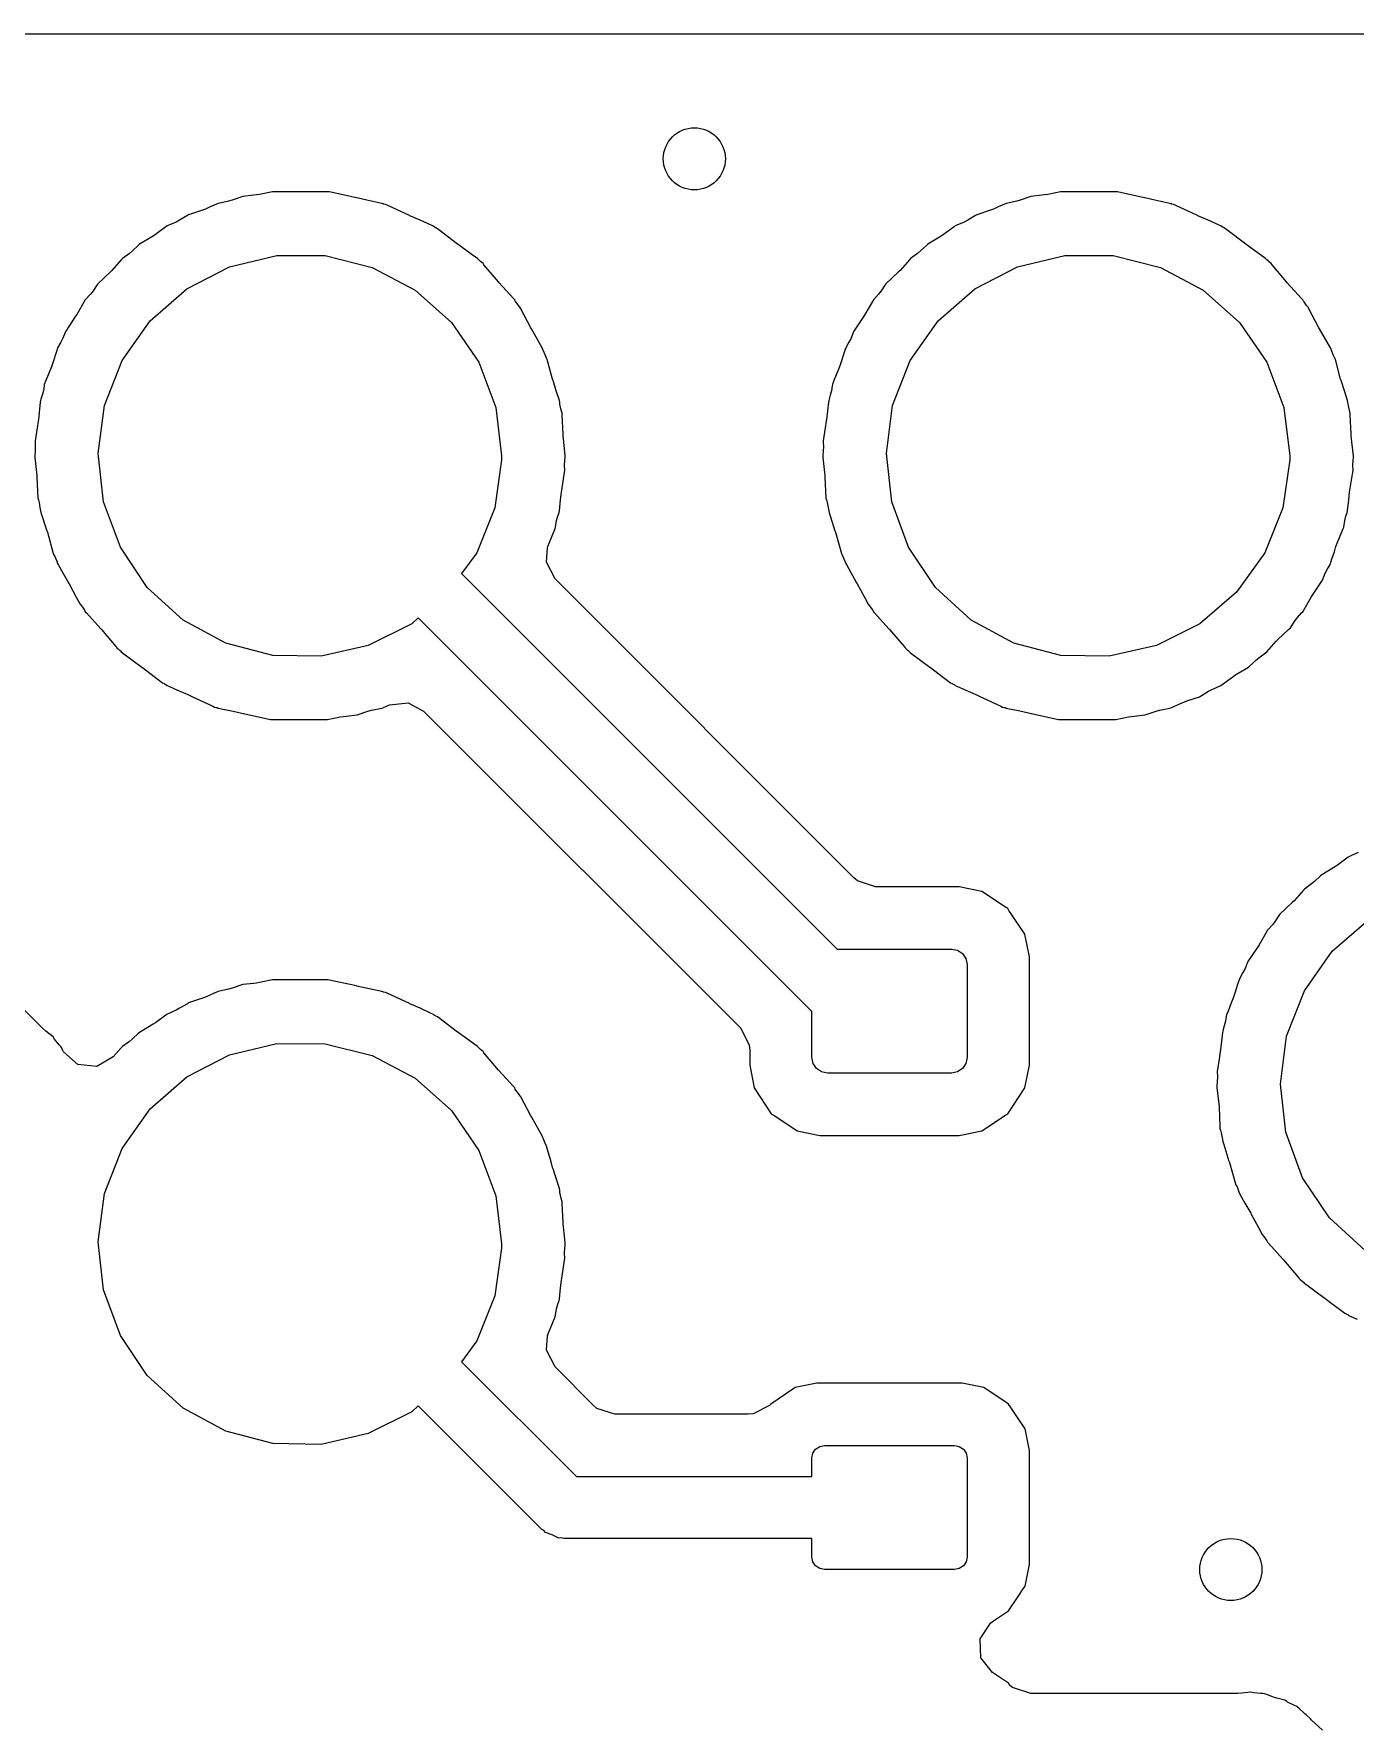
# Model space of a CAD drawing. Extents: x 100.2 to 143.8, y -109.8 to -50.2.
# Drawn here: x 122.69 to 126.95, y -55.64 to -50.2 of the extents above; entities that cross this region are included whole.
import ezdxf

# ---------------------------------------------------------------- set-up
doc = ezdxf.new("R2010")
doc.units = 0
doc.layers.add('BLACK', color=7, linetype='CONTINUOUS')

msp = doc.modelspace()

# ---------------------------------------------------------------- linework, layer by layer
at = {"layer": 'BLACK', "linetype": 'CONTINUOUS'}
for p, q in [((103.53, -50.2), (140.486, -50.2)), ((123.41, -50.7196), (123.401, -50.7207)), ((123.42, -50.7181), (123.41, -50.7196)), ((123.461, -50.7095), (123.42, -50.7181)), ((123.64, -50.7095), (123.461, -50.7095)), ((123.641, -50.7096), (123.64, -50.7095)), ((123.645, -50.7098), (123.641, -50.7096)), ((123.641, -50.7096), (123.641, -50.7096)), ((123.641, -50.7096), (123.641, -50.7096)), ((123.649, -50.7107), (123.645, -50.7098)), ((123.732, -50.7291), (123.649, -50.7107)), ((123.649, -50.7107), (123.649, -50.7107)), ((125.95, -50.7196), (125.941, -50.7207)), ((125.96, -50.7181), (125.95, -50.7196)), ((126.001, -50.7095), (125.96, -50.7181)), ((126.18, -50.7095), (126.001, -50.7095)), ((126.181, -50.7096), (126.18, -50.7095)), ((126.185, -50.7098), (126.181, -50.7096)), ((126.181, -50.7096), (126.181, -50.7096)), ((126.181, -50.7096), (126.181, -50.7096)), ((126.189, -50.7107), (126.185, -50.7098)), ((126.272, -50.7291), (126.189, -50.7107)), ((126.189, -50.7107), (126.189, -50.7107)), ((123.236, -50.7682), (123.191, -50.7834)), ((123.245, -50.7648), (123.236, -50.7682)), ((123.26, -50.758), (123.245, -50.7648)), ((123.286, -50.7467), (123.26, -50.758)), ((123.32, -50.7395), (123.286, -50.7467)), ((123.331, -50.7365), (123.32, -50.7395)), ((123.366, -50.7244), (123.331, -50.7365)), ((123.401, -50.7207), (123.366, -50.7244)), ((123.733, -50.7293), (123.732, -50.7291)), ((123.765, -50.7362), (123.733, -50.7293)), ((123.814, -50.7467), (123.765, -50.7362)), ((123.817, -50.748), (123.814, -50.7467)), ((123.819, -50.7486), (123.817, -50.748)), ((123.82, -50.749), (123.819, -50.7486)), ((123.826, -50.7501), (123.82, -50.749)), ((123.831, -50.7524), (123.826, -50.7501)), ((123.903, -50.7859), (123.831, -50.7524)), ((123.831, -50.7524), (123.831, -50.7524)), ((125.776, -50.7682), (125.731, -50.7834)), ((125.785, -50.7648), (125.776, -50.7682)), ((125.8, -50.758), (125.785, -50.7648)), ((125.826, -50.7467), (125.8, -50.758)), ((125.86, -50.7395), (125.826, -50.7467)), ((125.871, -50.7365), (125.86, -50.7395)), ((125.906, -50.7244), (125.871, -50.7365)), ((125.941, -50.7207), (125.906, -50.7244)), ((126.273, -50.7293), (126.272, -50.7291)), ((126.305, -50.7362), (126.273, -50.7293)), ((126.354, -50.7467), (126.305, -50.7362)), ((126.357, -50.748), (126.354, -50.7467)), ((126.359, -50.7486), (126.357, -50.748)), ((126.36, -50.749), (126.359, -50.7486)), ((126.366, -50.7501), (126.36, -50.749)), ((126.371, -50.7524), (126.366, -50.7501)), ((126.443, -50.7859), (126.371, -50.7524)), ((126.371, -50.7524), (126.371, -50.7524)), ((123.118, -50.8224), (123.084, -50.8475)), ((123.122, -50.8194), (123.118, -50.8224)), ((123.127, -50.8173), (123.122, -50.8194)), ((123.151, -50.8067), (123.127, -50.8173)), ((123.127, -50.8173), (123.127, -50.8173)), ((123.162, -50.8011), (123.151, -50.8067)), ((123.187, -50.7861), (123.162, -50.8011)), ((123.191, -50.7834), (123.187, -50.7861)), ((123.187, -50.7861), (123.187, -50.7861)), ((123.904, -50.7867), (123.903, -50.7859)), ((123.937, -50.8011), (123.904, -50.7867)), ((123.973, -50.8173), (123.937, -50.8011)), ((123.978, -50.8194), (123.973, -50.8173)), ((123.973, -50.8173), (123.973, -50.8173)), ((123.982, -50.8224), (123.978, -50.8194)), ((123.982, -50.8227), (123.982, -50.8224)), ((123.987, -50.8253), (123.982, -50.8227)), ((123.988, -50.826), (123.987, -50.8253)), ((123.993, -50.8282), (123.988, -50.826)), ((123.997, -50.8315), (123.993, -50.8282)), ((125.658, -50.8224), (125.624, -50.8475)), ((125.662, -50.8194), (125.658, -50.8224)), ((125.667, -50.8173), (125.662, -50.8194)), ((125.691, -50.8067), (125.667, -50.8173)), ((125.667, -50.8173), (125.667, -50.8173)), ((125.702, -50.8011), (125.691, -50.8067)), ((125.727, -50.7861), (125.702, -50.8011)), ((125.731, -50.7834), (125.727, -50.7861)), ((125.727, -50.7861), (125.727, -50.7861)), ((126.444, -50.7867), (126.443, -50.7859)), ((126.477, -50.8011), (126.444, -50.7867)), ((126.513, -50.8173), (126.477, -50.8011)), ((126.518, -50.8194), (126.513, -50.8173)), ((126.513, -50.8173), (126.513, -50.8173)), ((126.522, -50.8224), (126.518, -50.8194)), ((126.522, -50.8227), (126.522, -50.8224)), ((126.527, -50.8253), (126.522, -50.8227)), ((126.528, -50.826), (126.527, -50.8253)), ((126.533, -50.8282), (126.528, -50.826)), ((126.537, -50.8315), (126.533, -50.8282)), ((123.029, -50.8822), (123.01, -50.8999)), ((123.033, -50.8786), (123.029, -50.8822)), ((123.029, -50.8822), (123.029, -50.8822)), ((123.077, -50.8523), (123.033, -50.8786)), ((123.084, -50.8475), (123.077, -50.8523)), ((124.058, -50.8776), (123.997, -50.8315)), ((124.06, -50.879), (124.058, -50.8776)), ((124.102, -50.9101), (124.06, -50.879)), ((125.569, -50.8822), (125.55, -50.8999)), ((125.573, -50.8786), (125.569, -50.8822)), ((125.569, -50.8822), (125.569, -50.8822)), ((125.617, -50.8523), (125.573, -50.8786)), ((125.624, -50.8475), (125.617, -50.8523)), ((126.598, -50.8776), (126.537, -50.8315)), ((126.6, -50.879), (126.598, -50.8776)), ((126.642, -50.9101), (126.6, -50.879)), ((122.974, -50.9283), (122.944, -50.9625)), ((122.978, -50.9245), (122.974, -50.9283)), ((122.974, -50.9283), (122.974, -50.9283)), ((123, -50.9081), (122.978, -50.9245)), ((123.01, -50.8999), (123, -50.9081)), ((123.323, -50.9508), (123.475, -50.9143)), ((123.475, -50.9143), (123.631, -50.9151)), ((123.631, -50.9151), (123.783, -50.9532)), ((124.122, -50.9245), (124.102, -50.9101)), ((124.126, -50.9283), (124.122, -50.9245)), ((124.13, -50.9318), (124.126, -50.9283)), ((124.132, -50.9335), (124.13, -50.9316)), ((124.13, -50.9316), (124.13, -50.9318)), ((124.136, -50.9372), (124.132, -50.9335)), ((124.132, -50.9335), (124.132, -50.9335)), ((124.14, -50.9405), (124.136, -50.9372)), ((125.514, -50.9283), (125.484, -50.9625)), ((125.518, -50.9245), (125.514, -50.9283)), ((125.514, -50.9283), (125.514, -50.9283)), ((125.54, -50.9081), (125.518, -50.9245)), ((125.55, -50.8999), (125.54, -50.9081)), ((125.863, -50.9508), (126.015, -50.9143)), ((126.015, -50.9143), (126.171, -50.9151)), ((126.171, -50.9151), (126.323, -50.9532)), ((126.662, -50.9245), (126.642, -50.9101)), ((126.666, -50.9283), (126.662, -50.9245)), ((126.67, -50.9318), (126.666, -50.9283)), ((126.672, -50.9335), (126.67, -50.9316)), ((126.67, -50.9316), (126.67, -50.9318)), ((126.676, -50.9372), (126.672, -50.9335)), ((126.672, -50.9335), (126.672, -50.9335)), ((126.68, -50.9405), (126.676, -50.9372)), ((122.938, -50.9682), (122.898, -51.0055)), ((122.944, -50.9625), (122.938, -50.9682)), ((123.185, -51.0224), (123.323, -50.9508)), ((123.783, -50.9532), (123.921, -51.0263)), ((124.143, -50.9446), (124.14, -50.9405)), ((124.19, -50.9999), (124.143, -50.9446)), ((124.143, -50.9446), (124.143, -50.9446)), ((125.478, -50.9682), (125.438, -51.0055)), ((125.484, -50.9625), (125.478, -50.9682)), ((125.725, -51.0224), (125.863, -50.9508)), ((126.323, -50.9532), (126.461, -51.0263)), ((126.683, -50.9446), (126.68, -50.9405)), ((126.73, -50.9999), (126.683, -50.9446)), ((126.683, -50.9446), (126.683, -50.9446)), ((122.875, -51.0391), (122.858, -51.0573)), ((122.883, -51.0285), (122.875, -51.0391)), ((122.895, -51.01), (122.883, -51.0285)), ((122.898, -51.0055), (122.895, -51.01)), ((122.895, -51.01), (122.895, -51.01)), ((123.067, -51.1251), (123.185, -51.0224)), ((123.921, -51.0263), (124.038, -51.1301)), ((124.192, -51.0023), (124.19, -50.9999)), ((124.238, -51.0535), (124.192, -51.0023)), ((125.415, -51.0391), (125.398, -51.0573)), ((125.423, -51.0285), (125.415, -51.0391)), ((125.435, -51.01), (125.423, -51.0285)), ((125.438, -51.0055), (125.435, -51.01)), ((125.435, -51.01), (125.435, -51.01)), ((125.607, -51.1251), (125.725, -51.0224)), ((126.461, -51.0263), (126.578, -51.1301)), ((126.732, -51.0023), (126.73, -50.9999)), ((126.778, -51.0535), (126.732, -51.0023)), ((122.858, -51.0573), (122.831, -51.1045)), ((124.242, -51.0573), (124.238, -51.0535)), ((124.238, -51.0535), (124.238, -51.0535)), ((124.244, -51.0618), (124.242, -51.0573)), ((124.246, -51.0645), (124.244, -51.0618)), ((124.254, -51.0757), (124.246, -51.0645)), ((124.259, -51.0816), (124.254, -51.0757)), ((124.262, -51.0863), (124.259, -51.0816)), ((124.294, -51.1474), (124.262, -51.0863)), ((124.262, -51.0863), (124.262, -51.0863)), ((125.398, -51.0573), (125.371, -51.1045)), ((126.782, -51.0573), (126.778, -51.0535)), ((126.778, -51.0535), (126.778, -51.0535)), ((126.784, -51.0618), (126.782, -51.0573)), ((126.786, -51.0645), (126.784, -51.0618)), ((126.794, -51.0757), (126.786, -51.0645)), ((126.799, -51.0816), (126.794, -51.0757)), ((126.802, -51.0863), (126.799, -51.0816)), ((126.834, -51.1474), (126.802, -51.0863)), ((126.802, -51.0863), (126.802, -51.0863)), ((122.827, -51.1106), (122.795, -51.1584)), ((122.831, -51.1045), (122.827, -51.1106)), ((122.977, -51.2528), (123.067, -51.1251)), ((124.038, -51.1301), (124.126, -51.2589)), ((124.296, -51.1508), (124.294, -51.1474)), ((124.331, -51.2122), (124.296, -51.1508)), ((125.367, -51.1106), (125.335, -51.1584)), ((125.371, -51.1045), (125.367, -51.1106)), ((125.517, -51.2528), (125.607, -51.1251)), ((126.578, -51.1301), (126.666, -51.2589)), ((126.836, -51.1508), (126.834, -51.1474)), ((126.871, -51.2122), (126.836, -51.1508)), ((122.779, -51.1938), (122.769, -51.2122)), ((122.786, -51.181), (122.779, -51.1938)), ((122.793, -51.1633), (122.786, -51.181)), ((122.795, -51.1584), (122.793, -51.1633)), ((122.793, -51.1633), (122.793, -51.1633)), ((125.319, -51.1938), (125.309, -51.2122)), ((125.326, -51.181), (125.319, -51.1938)), ((125.333, -51.1633), (125.326, -51.181)), ((125.335, -51.1584), (125.333, -51.1633)), ((125.333, -51.1633), (125.333, -51.1633)), ((122.767, -51.2171), (122.751, -51.2671)), ((122.769, -51.2122), (122.767, -51.2171)), ((122.767, -51.2171), (122.767, -51.2171)), ((122.92, -51.3984), (122.977, -51.2528)), ((124.126, -51.2589), (124.181, -51.405)), ((124.333, -51.2171), (124.331, -51.2122)), ((124.334, -51.2197), (124.333, -51.2171)), ((124.34, -51.2353), (124.334, -51.2197)), ((124.345, -51.2451), (124.34, -51.2353)), ((124.347, -51.2502), (124.345, -51.2451)), ((124.364, -51.3136), (124.347, -51.2502)), ((125.307, -51.2171), (125.291, -51.2671)), ((125.309, -51.2122), (125.307, -51.2171)), ((125.307, -51.2171), (125.307, -51.2171)), ((125.46, -51.3984), (125.517, -51.2528)), ((126.666, -51.2589), (126.721, -51.405)), ((126.873, -51.2171), (126.871, -51.2122)), ((126.874, -51.2197), (126.873, -51.2171)), ((126.88, -51.2353), (126.874, -51.2197)), ((126.885, -51.2451), (126.88, -51.2353)), ((126.887, -51.2502), (126.885, -51.2451)), ((126.904, -51.3136), (126.887, -51.2502)), ((122.731, -51.3179), (122.726, -51.3299)), ((122.749, -51.2732), (122.731, -51.3179)), ((122.751, -51.2671), (122.749, -51.2732)), ((124.366, -51.3179), (124.364, -51.3136)), ((124.376, -51.3507), (124.366, -51.3179)), ((125.271, -51.3179), (125.266, -51.3299)), ((125.289, -51.2732), (125.271, -51.3179)), ((125.291, -51.2671), (125.289, -51.2732)), ((126.906, -51.3179), (126.904, -51.3136)), ((126.916, -51.3507), (126.906, -51.3179)), ((122.719, -51.3652), (122.715, -51.3773)), ((122.723, -51.3507), (122.719, -51.3652)), ((122.725, -51.3352), (122.723, -51.3507)), ((122.726, -51.3299), (122.725, -51.3352)), ((124.386, -51.3822), (124.376, -51.3507)), ((125.259, -51.3652), (125.255, -51.3773)), ((125.263, -51.3507), (125.259, -51.3652)), ((125.265, -51.3352), (125.263, -51.3507)), ((125.266, -51.3299), (125.265, -51.3352)), ((126.926, -51.3822), (126.916, -51.3507)), ((122.713, -51.3874), (122.707, -51.4429)), ((122.714, -51.3822), (122.713, -51.3874)), ((122.715, -51.3773), (122.714, -51.3822)), ((122.715, -51.3773), (122.715, -51.3773)), ((122.9, -51.5532), (122.92, -51.3984)), ((124.181, -51.405), (124.2, -51.56)), ((124.387, -51.3874), (124.386, -51.3822)), ((124.388, -51.3934), (124.387, -51.3874)), ((124.391, -51.4093), (124.388, -51.3934)), ((124.395, -51.4232), (124.391, -51.4093)), ((124.395, -51.4286), (124.395, -51.4232)), ((125.253, -51.3874), (125.247, -51.4429)), ((125.254, -51.3822), (125.253, -51.3874)), ((125.255, -51.3773), (125.254, -51.3822)), ((125.255, -51.3773), (125.255, -51.3773)), ((125.44, -51.5532), (125.46, -51.3984)), ((126.721, -51.405), (126.74, -51.56)), ((126.927, -51.3874), (126.926, -51.3822)), ((126.928, -51.3934), (126.927, -51.3874)), ((126.931, -51.4093), (126.928, -51.3934)), ((126.935, -51.4232), (126.931, -51.4093)), ((126.935, -51.4286), (126.935, -51.4232)), ((122.703, -51.4705), (122.696, -51.5122)), ((122.706, -51.4487), (122.703, -51.4705)), ((122.707, -51.4429), (122.706, -51.4487)), ((124.398, -51.4909), (124.395, -51.4286)), ((124.395, -51.4286), (124.395, -51.4286)), ((125.243, -51.4705), (125.236, -51.5122)), ((125.246, -51.4487), (125.243, -51.4705)), ((125.247, -51.4429), (125.246, -51.4487)), ((126.938, -51.4909), (126.935, -51.4286)), ((126.935, -51.4286), (126.935, -51.4286)), ((122.696, -51.5122), (122.696, -51.5176)), ((122.696, -51.5176), (122.697, -51.53)), ((122.697, -51.53), (122.696, -51.5455)), ((124.398, -51.496), (124.398, -51.4909)), ((124.4, -51.5152), (124.398, -51.496)), ((124.405, -51.56), (124.4, -51.5152)), ((125.236, -51.5122), (125.236, -51.5176)), ((125.236, -51.5176), (125.237, -51.53)), ((125.237, -51.53), (125.236, -51.5455)), ((126.938, -51.496), (126.938, -51.4909)), ((126.94, -51.5152), (126.938, -51.496)), ((126.945, -51.56), (126.94, -51.5152)), ((122.696, -51.5455), (122.695, -51.56)), ((122.695, -51.56), (122.695, -51.5652)), ((122.695, -51.5652), (122.702, -51.624)), ((122.695, -51.5652), (122.695, -51.5652)), ((122.917, -51.7084), (122.9, -51.5532)), ((124.2, -51.5736), (124.178, -51.7282)), ((124.2, -51.56), (124.2, -51.5736)), ((124.403, -51.59), (124.404, -51.5745)), ((124.404, -51.6078), (124.403, -51.59)), ((124.404, -51.5745), (124.405, -51.5652)), ((124.405, -51.5652), (124.405, -51.56)), ((125.236, -51.5455), (125.235, -51.56)), ((125.235, -51.56), (125.235, -51.5652)), ((125.235, -51.5652), (125.242, -51.624)), ((125.235, -51.5652), (125.235, -51.5652)), ((125.457, -51.7084), (125.44, -51.5532)), ((126.74, -51.5736), (126.718, -51.7282)), ((126.74, -51.56), (126.74, -51.5736)), ((126.943, -51.59), (126.944, -51.5745)), ((126.944, -51.6078), (126.943, -51.59)), ((126.944, -51.5745), (126.945, -51.5652)), ((126.945, -51.5652), (126.945, -51.56)), ((122.702, -51.624), (122.702, -51.6291)), ((122.702, -51.6291), (122.705, -51.6968)), ((124.394, -51.6713), (124.403, -51.613)), ((124.403, -51.613), (124.404, -51.6078)), ((125.242, -51.624), (125.242, -51.6291)), ((125.242, -51.6291), (125.245, -51.6968)), ((126.934, -51.6713), (126.943, -51.613)), ((126.943, -51.613), (126.944, -51.6078)), ((122.705, -51.6968), (122.707, -51.7019)), ((124.39, -51.7019), (124.393, -51.6771)), ((124.393, -51.6771), (124.394, -51.6713)), ((125.245, -51.6968), (125.247, -51.7019)), ((126.93, -51.7019), (126.933, -51.6771)), ((126.933, -51.6771), (126.934, -51.6713)), ((122.707, -51.7019), (122.707, -51.7019)), ((122.707, -51.7019), (122.709, -51.7107)), ((122.709, -51.7107), (122.712, -51.7266)), ((122.712, -51.7266), (122.714, -51.7378)), ((122.714, -51.7378), (122.715, -51.7427)), ((122.715, -51.7427), (122.734, -51.8021)), ((122.971, -51.8551), (122.917, -51.7084)), ((124.178, -51.7282), (124.12, -51.8731)), ((124.381, -51.7549), (124.385, -51.7427)), ((124.385, -51.7427), (124.386, -51.7378)), ((124.385, -51.7427), (124.385, -51.7427)), ((124.386, -51.7378), (124.39, -51.7019)), ((125.247, -51.7019), (125.247, -51.7019)), ((125.247, -51.7019), (125.249, -51.7107)), ((125.249, -51.7107), (125.252, -51.7266)), ((125.252, -51.7266), (125.254, -51.7378)), ((125.254, -51.7378), (125.255, -51.7427)), ((125.255, -51.7427), (125.274, -51.8021)), ((125.511, -51.8551), (125.457, -51.7084)), ((126.718, -51.7282), (126.66, -51.8731)), ((126.921, -51.7549), (126.925, -51.7427)), ((126.925, -51.7427), (126.926, -51.7378)), ((126.925, -51.7427), (126.925, -51.7427)), ((126.926, -51.7378), (126.93, -51.7019)), ((122.734, -51.8021), (122.736, -51.8064)), ((122.736, -51.8064), (122.755, -51.8749)), ((124.351, -51.8468), (124.372, -51.795)), ((124.372, -51.795), (124.374, -51.7901)), ((124.372, -51.795), (124.372, -51.795)), ((124.374, -51.7901), (124.377, -51.7693)), ((124.377, -51.7693), (124.381, -51.7549)), ((125.274, -51.8021), (125.276, -51.8064)), ((125.276, -51.8064), (125.295, -51.8749)), ((126.891, -51.8468), (126.912, -51.795)), ((126.912, -51.795), (126.914, -51.7901)), ((126.912, -51.795), (126.912, -51.795)), ((126.914, -51.7901), (126.917, -51.7693)), ((126.917, -51.7693), (126.921, -51.7549)), ((123.058, -51.9847), (122.971, -51.8551)), ((124.344, -51.9026), (124.348, -51.8565)), ((124.348, -51.8565), (124.349, -51.8529)), ((124.349, -51.8529), (124.351, -51.8468)), ((125.598, -51.9847), (125.511, -51.8551)), ((126.884, -51.8698), (126.889, -51.8529)), ((126.889, -51.8529), (126.891, -51.8468)), ((122.755, -51.8749), (122.757, -51.8797)), ((122.757, -51.8797), (122.76, -51.8847)), ((122.76, -51.8847), (122.766, -51.9003)), ((122.766, -51.9003), (122.769, -51.9078)), ((122.769, -51.9078), (122.772, -51.9132)), ((122.772, -51.9132), (122.804, -51.9692)), ((124.12, -51.8731), (124.071, -51.9401)), ((124.372, -51.9571), (124.344, -51.9026)), ((125.295, -51.8749), (125.297, -51.8797)), ((125.297, -51.8797), (125.3, -51.8847)), ((125.3, -51.8847), (125.306, -51.9003)), ((125.306, -51.9003), (125.309, -51.9078)), ((125.309, -51.9078), (125.312, -51.9132)), ((125.312, -51.9132), (125.344, -51.9692)), ((126.66, -51.8731), (126.568, -52)), ((126.861, -51.9262), (126.869, -51.9123)), ((126.869, -51.9123), (126.871, -51.9078)), ((126.869, -51.9123), (126.869, -51.9123)), ((126.871, -51.9078), (126.876, -51.8922)), ((126.876, -51.8922), (126.884, -51.8698)), ((122.804, -51.9692), (122.806, -51.9726)), ((124.071, -51.9401), (125.281, -53.15)), ((125.335, -52.9205), (124.372, -51.9571)), ((125.344, -51.9692), (125.346, -51.9726)), ((126.813, -52.0094), (126.845, -51.9616)), ((126.845, -51.9616), (126.854, -51.939)), ((126.854, -51.939), (126.861, -51.9262)), ((122.806, -51.9726), (122.829, -52.0155)), ((122.829, -52.0155), (122.841, -52.0384)), ((123.173, -52.0898), (123.058, -51.9847)), ((125.346, -51.9726), (125.369, -52.0155)), ((125.369, -52.0155), (125.381, -52.0384)), ((125.713, -52.0898), (125.598, -51.9847)), ((126.568, -52), (126.45, -52.1014)), ((126.782, -52.0627), (126.809, -52.0155)), ((126.809, -52.0155), (126.813, -52.0094)), ((122.841, -52.0384), (122.846, -52.0443)), ((122.846, -52.0443), (122.854, -52.0555)), ((122.854, -52.0555), (122.856, -52.0582)), ((122.856, -52.0582), (122.858, -52.0627)), ((122.858, -52.0627), (122.862, -52.0665)), ((122.862, -52.0665), (122.862, -52.0665)), ((122.862, -52.0665), (122.908, -52.1177)), ((125.381, -52.0384), (125.386, -52.0443)), ((125.386, -52.0443), (125.394, -52.0555)), ((125.394, -52.0555), (125.396, -52.0582)), ((125.396, -52.0582), (125.398, -52.0627)), ((125.398, -52.0627), (125.402, -52.0665)), ((125.402, -52.0665), (125.402, -52.0665)), ((125.402, -52.0665), (125.448, -52.1177)), ((126.765, -52.0809), (126.778, -52.0665)), ((126.778, -52.0665), (126.782, -52.0627)), ((126.778, -52.0665), (126.778, -52.0665)), ((122.908, -52.1177), (122.91, -52.1201)), ((122.91, -52.1201), (122.957, -52.1754)), ((123.311, -52.1644), (123.173, -52.0898)), ((123.91, -52.1014), (123.77, -52.1716)), ((123.931, -52.0828), (123.91, -52.1014)), ((125.2, -53.3514), (123.931, -52.0828)), ((125.448, -52.1177), (125.45, -52.1201)), ((125.45, -52.1201), (125.497, -52.1754)), ((125.851, -52.1644), (125.713, -52.0898)), ((126.45, -52.1014), (126.31, -52.1716)), ((126.702, -52.1518), (126.736, -52.1201)), ((126.736, -52.1201), (126.742, -52.1145)), ((126.742, -52.1145), (126.757, -52.0915)), ((126.757, -52.0915), (126.765, -52.0809)), ((122.957, -52.1754), (122.957, -52.1754)), ((122.957, -52.1754), (122.96, -52.1795)), ((122.96, -52.1795), (122.964, -52.1828)), ((122.964, -52.1828), (122.968, -52.1865)), ((122.968, -52.1865), (122.968, -52.1865)), ((122.968, -52.1865), (122.97, -52.1884)), ((122.97, -52.1884), (122.97, -52.1882)), ((122.97, -52.1882), (122.974, -52.1917)), ((123.462, -52.204), (123.311, -52.1644)), ((123.77, -52.1716), (123.618, -52.2064)), ((125.497, -52.1754), (125.497, -52.1754)), ((125.497, -52.1754), (125.5, -52.1795)), ((125.5, -52.1795), (125.504, -52.1828)), ((125.504, -52.1828), (125.508, -52.1865)), ((125.508, -52.1865), (125.508, -52.1865)), ((125.508, -52.1865), (125.51, -52.1884)), ((125.51, -52.1884), (125.51, -52.1882)), ((125.51, -52.1882), (125.514, -52.1917)), ((126.002, -52.204), (125.851, -52.1644)), ((126.31, -52.1716), (126.158, -52.2064)), ((126.666, -52.1917), (126.696, -52.1575)), ((126.696, -52.1575), (126.702, -52.1518)), ((122.974, -52.1917), (122.978, -52.1955)), ((122.978, -52.1955), (122.982, -52.1986)), ((122.982, -52.1986), (122.982, -52.1986)), ((122.982, -52.1986), (123.04, -52.241)), ((123.04, -52.241), (123.042, -52.2424)), ((123.042, -52.2424), (123.066, -52.2605)), ((123.618, -52.2064), (123.462, -52.204)), ((125.514, -52.1917), (125.518, -52.1955)), ((125.518, -52.1955), (125.522, -52.1986)), ((125.522, -52.1986), (125.522, -52.1986)), ((125.522, -52.1986), (125.58, -52.241)), ((125.58, -52.241), (125.582, -52.2424)), ((125.582, -52.2424), (125.606, -52.2605)), ((126.158, -52.2064), (126.002, -52.204)), ((126.574, -52.2612), (126.607, -52.2414)), ((126.607, -52.2414), (126.624, -52.2254)), ((126.624, -52.2254), (126.63, -52.2201)), ((126.63, -52.2201), (126.64, -52.2119)), ((126.64, -52.2119), (126.662, -52.1955)), ((126.662, -52.1955), (126.666, -52.1917)), ((126.666, -52.1917), (126.666, -52.1917)), ((123.066, -52.2605), (123.107, -52.2918)), ((123.107, -52.2918), (123.112, -52.294)), ((123.112, -52.294), (123.113, -52.2947)), ((123.113, -52.2947), (123.118, -52.2973)), ((123.118, -52.2973), (123.118, -52.2976)), ((123.118, -52.2976), (123.122, -52.3006)), ((125.606, -52.2605), (125.647, -52.2918)), ((125.647, -52.2918), (125.652, -52.294)), ((125.652, -52.294), (125.653, -52.2947)), ((125.653, -52.2947), (125.658, -52.2973)), ((125.658, -52.2973), (125.658, -52.2976)), ((125.658, -52.2976), (125.662, -52.3006)), ((126.518, -52.3006), (126.522, -52.2976)), ((126.522, -52.2976), (126.556, -52.2725)), ((126.522, -52.2976), (126.522, -52.2976)), ((126.556, -52.2725), (126.563, -52.2677)), ((126.563, -52.2677), (126.574, -52.2612)), ((123.122, -52.3006), (123.127, -52.3027)), ((123.127, -52.3027), (123.127, -52.3027)), ((123.127, -52.3027), (123.146, -52.3111)), ((123.146, -52.3111), (123.196, -52.3333)), ((123.196, -52.3333), (123.197, -52.3341)), ((123.197, -52.3341), (123.269, -52.3676)), ((125.662, -52.3006), (125.667, -52.3027)), ((125.667, -52.3027), (125.667, -52.3027)), ((125.667, -52.3027), (125.686, -52.3111)), ((125.686, -52.3111), (125.736, -52.3333)), ((125.736, -52.3333), (125.737, -52.3341)), ((125.737, -52.3341), (125.809, -52.3676)), ((126.395, -52.3552), (126.404, -52.3518)), ((126.404, -52.3518), (126.412, -52.3489)), ((126.412, -52.3489), (126.449, -52.3366)), ((126.449, -52.3366), (126.478, -52.3189)), ((126.478, -52.3189), (126.489, -52.3133)), ((126.489, -52.3133), (126.494, -52.3111)), ((126.494, -52.3111), (126.518, -52.3006)), ((123.269, -52.3676), (123.269, -52.3676)), ((123.269, -52.3676), (123.274, -52.3699)), ((123.274, -52.3699), (123.28, -52.371)), ((123.28, -52.371), (123.281, -52.3715)), ((123.281, -52.3715), (123.283, -52.372)), ((123.283, -52.372), (123.286, -52.3733)), ((123.286, -52.3733), (123.335, -52.3838)), ((123.335, -52.3838), (123.367, -52.3907)), ((123.367, -52.3907), (123.368, -52.3909)), ((123.368, -52.3909), (123.411, -52.4004)), ((123.411, -52.4004), (123.455, -52.4102)), ((123.639, -52.4105), (123.68, -52.4019)), ((123.68, -52.4019), (123.69, -52.4004)), ((123.69, -52.4004), (123.699, -52.3993)), ((123.699, -52.3993), (123.734, -52.3956)), ((123.734, -52.3956), (123.769, -52.3835)), ((123.769, -52.3835), (123.78, -52.3805)), ((123.78, -52.3805), (123.814, -52.3733)), ((123.814, -52.3733), (123.819, -52.3712)), ((123.819, -52.3712), (123.838, -52.3628)), ((123.819, -52.3712), (123.819, -52.3712)), ((123.838, -52.3628), (123.899, -52.3564)), ((123.899, -52.3564), (123.948, -52.3832)), ((123.948, -52.3832), (124.971, -53.4055)), ((125.809, -52.3676), (125.809, -52.3676)), ((125.809, -52.3676), (125.814, -52.3699)), ((125.814, -52.3699), (125.82, -52.371)), ((125.82, -52.371), (125.821, -52.3715)), ((125.821, -52.3715), (125.823, -52.372)), ((125.823, -52.372), (125.826, -52.3733)), ((125.826, -52.3733), (125.875, -52.3838)), ((125.875, -52.3838), (125.907, -52.3907)), ((125.907, -52.3907), (125.908, -52.3909)), ((125.908, -52.3909), (125.951, -52.4004)), ((125.951, -52.4004), (125.995, -52.4102)), ((126.179, -52.4105), (126.22, -52.4019)), ((126.22, -52.4019), (126.23, -52.4004)), ((126.23, -52.4004), (126.239, -52.3993)), ((126.239, -52.3993), (126.274, -52.3956)), ((126.274, -52.3956), (126.309, -52.3835)), ((126.309, -52.3835), (126.32, -52.3805)), ((126.32, -52.3805), (126.354, -52.3733)), ((126.354, -52.3733), (126.359, -52.3712)), ((126.359, -52.3712), (126.395, -52.3552)), ((126.359, -52.3712), (126.359, -52.3712)), ((123.455, -52.4102), (123.459, -52.4104)), ((123.459, -52.4104), (123.459, -52.4104)), ((123.459, -52.4104), (123.459, -52.4104)), ((123.459, -52.4104), (123.46, -52.4105)), ((123.46, -52.4105), (123.639, -52.4105)), ((125.995, -52.4102), (125.999, -52.4104)), ((125.999, -52.4104), (125.999, -52.4104)), ((125.999, -52.4104), (125.999, -52.4104)), ((125.999, -52.4104), (126, -52.4105)), ((126, -52.4105), (126.179, -52.4105)), ((122.721, -53.4062), (122.001, -52.6865)), ((126.961, -52.8387), (126.937, -52.8493)), ((126.887, -52.8843), (126.843, -52.9106)), ((126.894, -52.8795), (126.887, -52.8843)), ((126.928, -52.8544), (126.894, -52.8795)), ((126.932, -52.8514), (126.928, -52.8544)), ((126.937, -52.8493), (126.932, -52.8514)), ((126.937, -52.8493), (126.937, -52.8493)), ((125.347, -52.9306), (125.335, -52.9205)), ((125.405, -52.9495), (125.347, -52.9306)), ((125.675, -52.9495), (125.405, -52.9495)), ((125.748, -52.964), (125.675, -52.9495)), ((126.81, -52.9401), (126.788, -52.9565)), ((126.82, -52.9319), (126.81, -52.9401)), ((126.839, -52.9142), (126.82, -52.9319)), ((126.843, -52.9106), (126.839, -52.9142)), ((126.839, -52.9142), (126.839, -52.9142)), ((125.766, -52.9766), (125.748, -52.964)), ((125.819, -53.0116), (125.766, -52.9766)), ((126.748, -53.0002), (126.708, -53.0375)), ((126.754, -52.9945), (126.748, -53.0002)), ((126.784, -52.9603), (126.754, -52.9945)), ((126.788, -52.9565), (126.784, -52.9603)), ((126.784, -52.9603), (126.784, -52.9603)), ((125.831, -53.0194), (125.819, -53.0116)), ((125.836, -53.0275), (125.831, -53.0194)), ((125.84, -53.0338), (125.836, -53.0275)), ((125.886, -53.1023), (125.84, -53.0338)), ((126.705, -53.042), (126.693, -53.0605)), ((126.708, -53.0375), (126.705, -53.042)), ((126.705, -53.042), (126.705, -53.042)), ((126.877, -53.1571), (126.995, -53.0544)), ((125.901, -53.1753), (125.886, -53.1023)), ((126.668, -53.0893), (126.641, -53.1365)), ((126.685, -53.0711), (126.668, -53.0893)), ((126.693, -53.0605), (126.685, -53.0711)), ((125.281, -53.15), (125.65, -53.15)), ((125.65, -53.15), (125.669, -53.1538)), ((125.669, -53.1538), (125.685, -53.1646)), ((125.685, -53.1646), (125.696, -53.1809)), ((126.637, -53.1426), (126.605, -53.1904)), ((126.641, -53.1365), (126.637, -53.1426)), ((126.787, -53.2848), (126.877, -53.1571)), ((125.696, -53.1809), (125.7, -53.2)), ((125.7, -53.2), (125.7, -53.5)), ((125.901, -53.5247), (125.901, -53.1753)), ((126.596, -53.213), (126.589, -53.2258)), ((126.603, -53.1953), (126.596, -53.213)), ((126.605, -53.1904), (126.603, -53.1953)), ((126.603, -53.1953), (126.603, -53.1953)), ((123.331, -53.2765), (123.32, -53.2795)), ((123.366, -53.2644), (123.331, -53.2765)), ((123.401, -53.2607), (123.366, -53.2644)), ((123.41, -53.2596), (123.401, -53.2607)), ((123.42, -53.2581), (123.41, -53.2596)), ((123.461, -53.2495), (123.42, -53.2581)), ((123.64, -53.2495), (123.461, -53.2495)), ((123.641, -53.2496), (123.64, -53.2495)), ((123.645, -53.2498), (123.641, -53.2496)), ((123.641, -53.2496), (123.641, -53.2496)), ((123.641, -53.2496), (123.641, -53.2496)), ((123.67, -53.2553), (123.645, -53.2498)), ((123.732, -53.2691), (123.67, -53.2553)), ((123.733, -53.2693), (123.732, -53.2691)), ((123.763, -53.2758), (123.733, -53.2693)), ((123.814, -53.2867), (123.763, -53.2758)), ((126.572, -53.2639), (126.564, -53.2888)), ((126.577, -53.2491), (126.572, -53.2639)), ((126.579, -53.2442), (126.577, -53.2491)), ((126.577, -53.2491), (126.577, -53.2491)), ((126.589, -53.2258), (126.579, -53.2442)), ((123.187, -53.3261), (123.162, -53.3411)), ((123.191, -53.3234), (123.187, -53.3261)), ((123.187, -53.3261), (123.187, -53.3261)), ((123.236, -53.3082), (123.191, -53.3234)), ((123.245, -53.3048), (123.236, -53.3082)), ((123.273, -53.2924), (123.245, -53.3048)), ((123.286, -53.2867), (123.273, -53.2924)), ((123.32, -53.2795), (123.286, -53.2867)), ((123.817, -53.288), (123.814, -53.2867)), ((123.819, -53.2886), (123.817, -53.288)), ((123.82, -53.289), (123.819, -53.2886)), ((123.826, -53.2901), (123.82, -53.289)), ((123.831, -53.2924), (123.826, -53.2901)), ((123.903, -53.3259), (123.831, -53.2924)), ((123.831, -53.2924), (123.831, -53.2924)), ((123.904, -53.3267), (123.903, -53.3259)), ((123.937, -53.3411), (123.904, -53.3267)), ((126.55, -53.3267), (126.541, -53.3499)), ((126.559, -53.3052), (126.55, -53.3267)), ((126.561, -53.2991), (126.559, -53.3052)), ((126.564, -53.2888), (126.561, -53.2991)), ((126.73, -53.4304), (126.787, -53.2848)), ((123.118, -53.3629), (123.084, -53.3875)), ((123.122, -53.3594), (123.118, -53.3629)), ((123.127, -53.3573), (123.122, -53.3594)), ((123.151, -53.3467), (123.127, -53.3573)), ((123.127, -53.3573), (123.127, -53.3573)), ((123.162, -53.3411), (123.151, -53.3467)), ((123.973, -53.3573), (123.937, -53.3411)), ((123.978, -53.3594), (123.973, -53.3573)), ((123.973, -53.3573), (123.973, -53.3573)), ((123.982, -53.3624), (123.978, -53.3594)), ((123.982, -53.3627), (123.982, -53.3624)), ((123.987, -53.3653), (123.982, -53.3627)), ((123.988, -53.366), (123.987, -53.3653)), ((123.993, -53.3682), (123.988, -53.366)), ((123.997, -53.3715), (123.993, -53.3682)), ((124.058, -53.4176), (123.997, -53.3715)), ((125.2, -53.5), (125.2, -53.3514)), ((126.533, -53.3827), (126.529, -53.3972)), ((126.535, -53.3672), (126.533, -53.3827)), ((126.536, -53.3619), (126.535, -53.3672)), ((126.541, -53.3499), (126.536, -53.3619)), ((122.731, -53.415), (122.721, -53.4062)), ((122.754, -53.4327), (122.731, -53.415)), ((122.759, -53.4404), (122.754, -53.4327)), ((122.759, -53.4406), (122.759, -53.4404)), ((122.759, -53.4404), (122.759, -53.4404)), ((122.774, -53.4587), (122.759, -53.4406)), ((123.01, -53.4399), (123, -53.4481)), ((123.029, -53.4222), (123.01, -53.4399)), ((123.033, -53.4186), (123.029, -53.4222)), ((123.029, -53.4222), (123.029, -53.4222)), ((123.077, -53.3923), (123.033, -53.4186)), ((123.084, -53.3875), (123.077, -53.3923)), ((124.06, -53.419), (124.058, -53.4176)), ((124.118, -53.4614), (124.06, -53.419)), ((124.971, -53.4055), (124.998, -53.46)), ((126.523, -53.4194), (126.517, -53.4749)), ((126.524, -53.4142), (126.523, -53.4194)), ((126.525, -53.4093), (126.524, -53.4142)), ((126.529, -53.3972), (126.525, -53.4093)), ((126.525, -53.4093), (126.525, -53.4093)), ((126.71, -53.5852), (126.73, -53.4304)), ((122.778, -53.4631), (122.774, -53.4587)), ((122.782, -53.4679), (122.778, -53.4631)), ((122.785, -53.4744), (122.782, -53.4679)), ((122.786, -53.4768), (122.785, -53.4744)), ((122.788, -53.4811), (122.786, -53.4768)), ((122.834, -53.522), (122.788, -53.4811)), ((122.974, -53.4683), (122.948, -53.4978)), ((122.978, -53.4645), (122.974, -53.4683)), ((122.974, -53.4683), (122.974, -53.4683)), ((123, -53.4481), (122.978, -53.4645)), ((123.185, -53.5624), (123.323, -53.4908)), ((123.323, -53.4908), (123.475, -53.4543)), ((123.475, -53.4543), (123.631, -53.4551)), ((123.631, -53.4551), (123.783, -53.4932)), ((123.783, -53.4932), (123.921, -53.5663)), ((124.122, -53.4645), (124.118, -53.4614)), ((124.126, -53.4683), (124.122, -53.4645)), ((124.13, -53.4718), (124.126, -53.4683)), ((124.132, -53.4735), (124.13, -53.4716)), ((124.13, -53.4716), (124.13, -53.4718)), ((124.136, -53.4772), (124.132, -53.4735)), ((124.132, -53.4735), (124.132, -53.4735)), ((124.14, -53.4805), (124.136, -53.4772)), ((124.143, -53.4846), (124.14, -53.4805)), ((124.19, -53.5399), (124.143, -53.4846)), ((124.143, -53.4846), (124.143, -53.4846)), ((124.998, -53.46), (125, -53.4755)), ((125, -53.4755), (125, -53.5247)), ((126.516, -53.4807), (126.512, -53.5054)), ((126.517, -53.4749), (126.516, -53.4807)), ((122.895, -53.5284), (122.834, -53.522)), ((122.948, -53.4978), (122.895, -53.5284)), ((124.192, -53.5423), (124.19, -53.5399)), ((124.238, -53.5935), (124.192, -53.5423)), ((125, -53.5247), (125.014, -53.5977)), ((125.204, -53.5191), (125.2, -53.5)), ((125.215, -53.5354), (125.204, -53.5191)), ((125.231, -53.5462), (125.215, -53.5354)), ((125.25, -53.55), (125.231, -53.5462)), ((125.669, -53.5462), (125.65, -53.55)), ((125.685, -53.5354), (125.669, -53.5462)), ((125.696, -53.5191), (125.685, -53.5354)), ((125.7, -53.5), (125.696, -53.5191)), ((125.887, -53.592), (125.901, -53.5247)), ((126.512, -53.5054), (126.506, -53.5442)), ((126.506, -53.5442), (126.507, -53.5613)), ((123.067, -53.6651), (123.185, -53.5624)), ((123.921, -53.5663), (124.038, -53.6701)), ((124.242, -53.5973), (124.238, -53.5935)), ((124.238, -53.5935), (124.238, -53.5935)), ((124.244, -53.6018), (124.242, -53.5973)), ((124.246, -53.6045), (124.244, -53.6018)), ((125.014, -53.5977), (125.069, -53.6806)), ((125.65, -53.55), (125.25, -53.55)), ((125.831, -53.6806), (125.886, -53.5977)), ((125.886, -53.5977), (125.887, -53.592)), ((126.506, -53.5775), (126.505, -53.592)), ((126.505, -53.592), (126.505, -53.5972)), ((126.505, -53.5972), (126.505, -53.5972)), ((126.505, -53.5972), (126.512, -53.656)), ((126.507, -53.562), (126.506, -53.5775)), ((126.507, -53.5613), (126.507, -53.562)), ((126.727, -53.7404), (126.71, -53.5852)), ((124.254, -53.6157), (124.246, -53.6045)), ((124.259, -53.6216), (124.254, -53.6157)), ((124.262, -53.6263), (124.259, -53.6216)), ((124.294, -53.6874), (124.262, -53.6263)), ((124.262, -53.6263), (124.262, -53.6263)), ((126.512, -53.656), (126.512, -53.6611)), ((122.977, -53.7928), (123.067, -53.6651)), ((124.038, -53.6701), (124.126, -53.7989)), ((124.296, -53.6908), (124.294, -53.6874)), ((124.331, -53.7522), (124.296, -53.6908)), ((125.069, -53.6806), (125.078, -53.686)), ((125.078, -53.686), (125.096, -53.6984)), ((125.096, -53.6984), (125.152, -53.736)), ((125.748, -53.736), (125.804, -53.6984)), ((125.804, -53.6984), (125.822, -53.686)), ((125.822, -53.686), (125.831, -53.6806)), ((126.512, -53.6611), (126.515, -53.721)), ((124.333, -53.7571), (124.331, -53.7522)), ((124.334, -53.7597), (124.333, -53.7571)), ((124.34, -53.7753), (124.334, -53.7597)), ((125.152, -53.736), (125.225, -53.7505)), ((125.225, -53.7505), (125.675, -53.7505)), ((125.675, -53.7505), (125.748, -53.736)), ((126.515, -53.721), (126.515, -53.7288)), ((126.515, -53.7288), (126.517, -53.7339)), ((126.517, -53.7339), (126.517, -53.7339)), ((126.517, -53.7339), (126.519, -53.7427)), ((126.519, -53.7427), (126.522, -53.7586)), ((126.522, -53.7586), (126.524, -53.7698)), ((126.781, -53.8871), (126.727, -53.7404)), ((122.92, -53.9384), (122.977, -53.7928)), ((124.126, -53.7989), (124.181, -53.945)), ((124.345, -53.7851), (124.34, -53.7753)), ((124.36, -53.8362), (124.345, -53.7851)), ((126.524, -53.7698), (126.527, -53.7804)), ((126.527, -53.7804), (126.544, -53.8341)), ((124.364, -53.8536), (124.36, -53.8362)), ((124.366, -53.8579), (124.364, -53.8536)), ((124.372, -53.8788), (124.366, -53.8579)), ((126.544, -53.8341), (126.546, -53.8384)), ((126.546, -53.8384), (126.565, -53.9069)), ((124.386, -53.9222), (124.372, -53.8788)), ((124.387, -53.9274), (124.386, -53.9222)), ((124.388, -53.9334), (124.387, -53.9274)), ((126.565, -53.9069), (126.567, -53.9117)), ((126.567, -53.9117), (126.57, -53.9167)), ((126.57, -53.9167), (126.576, -53.9323)), ((126.868, -54.0167), (126.781, -53.8871)), ((122.9, -54.0932), (122.92, -53.9384)), ((124.181, -53.945), (124.2, -54.1)), ((124.391, -53.9493), (124.388, -53.9334)), ((124.395, -53.9632), (124.391, -53.9493)), ((124.395, -53.9686), (124.395, -53.9632)), ((124.398, -54.0309), (124.395, -53.9686)), ((124.395, -53.9686), (124.395, -53.9686)), ((126.576, -53.9323), (126.579, -53.9398)), ((126.579, -53.9398), (126.595, -53.9686)), ((126.595, -53.9686), (126.614, -54.0012)), ((124.398, -54.036), (124.398, -54.0309)), ((124.404, -54.0855), (124.398, -54.036)), ((126.614, -54.0012), (126.616, -54.0046)), ((126.616, -54.0046), (126.639, -54.0475)), ((126.983, -54.1218), (126.868, -54.0167)), ((122.917, -54.2484), (122.9, -54.0932)), ((124.405, -54.1), (124.404, -54.0855)), ((126.639, -54.0475), (126.651, -54.0704)), ((126.651, -54.0704), (126.656, -54.0763)), ((126.656, -54.0763), (126.664, -54.0875)), ((126.664, -54.0875), (126.666, -54.0902)), ((126.666, -54.0902), (126.668, -54.0947)), ((124.2, -54.1136), (124.178, -54.2682)), ((124.2, -54.1), (124.2, -54.1136)), ((124.403, -54.13), (124.404, -54.1145)), ((124.404, -54.1478), (124.403, -54.13)), ((124.403, -54.153), (124.404, -54.1478)), ((124.404, -54.1145), (124.405, -54.1052)), ((124.405, -54.1052), (124.405, -54.1)), ((126.668, -54.0947), (126.672, -54.0985)), ((126.672, -54.0985), (126.672, -54.0985)), ((126.672, -54.0985), (126.718, -54.1497)), ((124.394, -54.2113), (124.403, -54.153)), ((126.718, -54.1497), (126.72, -54.1521)), ((126.72, -54.1521), (126.767, -54.2074)), ((122.971, -54.3951), (122.917, -54.2484)), ((124.386, -54.2778), (124.39, -54.2419)), ((124.39, -54.2419), (124.393, -54.2171)), ((124.393, -54.2171), (124.394, -54.2113)), ((126.767, -54.2074), (126.767, -54.2074)), ((126.767, -54.2074), (126.77, -54.2115)), ((126.77, -54.2115), (126.774, -54.2148)), ((126.774, -54.2148), (126.778, -54.2185)), ((126.778, -54.2185), (126.778, -54.2185)), ((126.778, -54.2185), (126.78, -54.2204)), ((126.78, -54.2204), (126.78, -54.2202)), ((126.78, -54.2202), (126.784, -54.2237)), ((126.784, -54.2237), (126.788, -54.2275)), ((126.788, -54.2275), (126.792, -54.2306)), ((126.792, -54.2306), (126.792, -54.2306)), ((126.792, -54.2306), (126.85, -54.273)), ((124.178, -54.2682), (124.12, -54.4131)), ((124.374, -54.3301), (124.377, -54.3093)), ((124.377, -54.3093), (124.381, -54.2949)), ((124.381, -54.2949), (124.385, -54.2827)), ((124.385, -54.2827), (124.386, -54.2778)), ((124.385, -54.2827), (124.385, -54.2827)), ((126.85, -54.273), (126.852, -54.2744)), ((126.852, -54.2744), (126.863, -54.2827)), ((126.863, -54.2827), (126.917, -54.3238)), ((124.352, -54.3853), (124.367, -54.3478)), ((124.367, -54.3478), (124.372, -54.335)), ((124.372, -54.335), (124.374, -54.3301)), ((124.372, -54.335), (124.372, -54.335)), ((126.917, -54.3238), (126.922, -54.326)), ((126.922, -54.326), (126.923, -54.3267)), ((126.923, -54.3267), (126.928, -54.3293)), ((126.928, -54.3293), (126.928, -54.3296)), ((126.928, -54.3296), (126.932, -54.3326)), ((126.932, -54.3326), (126.937, -54.3347)), ((126.937, -54.3347), (126.937, -54.3347)), ((126.937, -54.3347), (126.957, -54.3434)), ((123.058, -54.5247), (122.971, -54.3951)), ((124.12, -54.4131), (124.071, -54.4801)), ((124.344, -54.4426), (124.348, -54.3965)), ((124.348, -54.3965), (124.349, -54.3929)), ((124.349, -54.3929), (124.351, -54.3868)), ((124.351, -54.3868), (124.352, -54.3853)), ((124.372, -54.4971), (124.344, -54.4426)), ((123.173, -54.6298), (123.058, -54.5247)), ((124.071, -54.4801), (124.441, -54.85)), ((124.495, -54.6205), (124.372, -54.4971)), ((125.138, -54.5689), (125.115, -54.5843)), ((125.146, -54.5635), (125.138, -54.5689)), ((125.138, -54.5689), (125.138, -54.5689)), ((125.216, -54.5495), (125.146, -54.5635)), ((125.684, -54.5495), (125.216, -54.5495)), ((125.754, -54.5635), (125.684, -54.5495)), ((125.762, -54.5689), (125.754, -54.5635)), ((125.818, -54.6062), (125.762, -54.5689)), ((125.762, -54.5689), (125.762, -54.5689)), ((123.311, -54.7044), (123.173, -54.6298)), ((123.931, -54.6228), (123.91, -54.6414)), ((124.329, -55.0207), (123.931, -54.6228)), ((124.507, -54.6306), (124.495, -54.6205)), ((124.565, -54.6495), (124.507, -54.6306)), ((125.063, -54.6216), (125.011, -54.6483)), ((125.067, -54.6166), (125.063, -54.6216)), ((125.115, -54.5843), (125.067, -54.6166)), ((125.833, -54.6166), (125.818, -54.6062)), ((125.839, -54.6247), (125.833, -54.6166)), ((125.862, -54.6601), (125.839, -54.6247)), ((123.91, -54.6414), (123.77, -54.7116)), ((124.995, -54.6495), (124.565, -54.6495)), ((125.011, -54.6483), (124.995, -54.6495)), ((125.887, -54.6962), (125.862, -54.6601)), ((123.462, -54.744), (123.311, -54.7044)), ((123.618, -54.7464), (123.462, -54.744)), ((123.77, -54.7116), (123.618, -54.7464)), ((125.901, -54.7663), (125.887, -54.6962)), ((125.2, -54.79), (125.203, -54.7747)), ((125.2, -54.85), (125.2, -54.79)), ((125.203, -54.7747), (125.212, -54.7617)), ((125.212, -54.7617), (125.225, -54.753)), ((125.225, -54.753), (125.24, -54.75)), ((125.24, -54.75), (125.66, -54.75)), ((125.66, -54.75), (125.675, -54.753)), ((125.675, -54.753), (125.688, -54.7617)), ((125.688, -54.7617), (125.697, -54.7747)), ((125.697, -54.7747), (125.7, -54.79)), ((125.7, -54.79), (125.7, -55.11)), ((125.901, -55.1337), (125.901, -54.7663)), ((124.441, -54.85), (125.2, -54.85)), ((124.336, -55.0244), (124.329, -55.0207)), ((124.341, -55.0309), (124.336, -55.0244)), ((124.363, -55.0381), (124.341, -55.0309)), ((124.384, -55.0488), (124.363, -55.0381)), ((124.392, -55.0475), (124.384, -55.0488)), ((124.4, -55.05), (124.392, -55.0475)), ((125.2, -55.05), (124.4, -55.05)), ((125.2, -55.11), (125.2, -55.05)), ((125.203, -55.1253), (125.2, -55.11)), ((125.212, -55.1383), (125.203, -55.1253)), ((125.697, -55.1253), (125.688, -55.1383)), ((125.7, -55.11), (125.697, -55.1253)), ((125.225, -55.147), (125.212, -55.1383)), ((125.24, -55.15), (125.225, -55.147)), ((125.66, -55.15), (125.24, -55.15)), ((125.675, -55.147), (125.66, -55.15)), ((125.688, -55.1383), (125.675, -55.147)), ((125.887, -55.2038), (125.901, -55.1337)), ((125.862, -55.24), (125.881, -55.2119)), ((125.881, -55.2119), (125.887, -55.2038)), ((125.881, -55.2119), (125.881, -55.2119)), ((125.782, -55.3177), (125.833, -55.2834)), ((125.833, -55.2834), (125.862, -55.24)), ((125.742, -55.3731), (125.776, -55.3223)), ((125.776, -55.3223), (125.782, -55.3177)), ((125.744, -55.4343), (125.742, -55.3731)), ((125.782, -55.4823), (125.744, -55.4343)), ((125.833, -55.5166), (125.782, -55.4823)), ((125.838, -55.5233), (125.833, -55.5166)), ((125.846, -55.5306), (125.838, -55.5233)), ((125.905, -55.5495), (125.846, -55.5306)), ((126.573, -55.5495), (125.905, -55.5495)), ((126.586, -55.5486), (126.573, -55.5495)), ((126.615, -55.5447), (126.586, -55.5486)), ((126.624, -55.5468), (126.615, -55.5447)), ((126.647, -55.5495), (126.624, -55.5468)), ((126.624, -55.5468), (126.624, -55.5468)), ((126.624, -55.5468), (126.624, -55.5468)), ((126.653, -55.5495), (126.647, -55.5495)), ((126.659, -55.5501), (126.653, -55.5495)), ((126.666, -55.5527), (126.659, -55.5501)), ((126.684, -55.56), (126.666, -55.5527)), ((126.666, -55.5527), (126.666, -55.5527)), ((126.698, -55.5644), (126.684, -55.56)), ((126.724, -55.5705), (126.698, -55.5644)), ((126.731, -55.5757), (126.724, -55.5705)), ((126.733, -55.577), (126.731, -55.5757)), ((126.731, -55.5757), (126.731, -55.5757)), ((126.753, -55.5873), (126.733, -55.577)), ((126.763, -55.5916), (126.753, -55.5873)), ((126.77, -55.5978), (126.763, -55.5916)), ((126.785, -55.6118), (126.77, -55.5978)), ((126.789, -55.6152), (126.785, -55.6118)), ((126.793, -55.6178), (126.789, -55.6152)), ((126.807, -55.6315), (126.793, -55.6178)), ((126.809, -55.6341), (126.807, -55.6315)), ((126.845, -55.6677), (126.809, -55.6341))]:
    msp.add_line(p, q, dxfattribs=at)
at = {"layer": 'BLACK'}
for centre in [(124.821, -50.603), (126.55, -55.15)]:
    msp.add_circle(centre, 0.1, dxfattribs=at)

doc.saveas('drawing.dxf')
